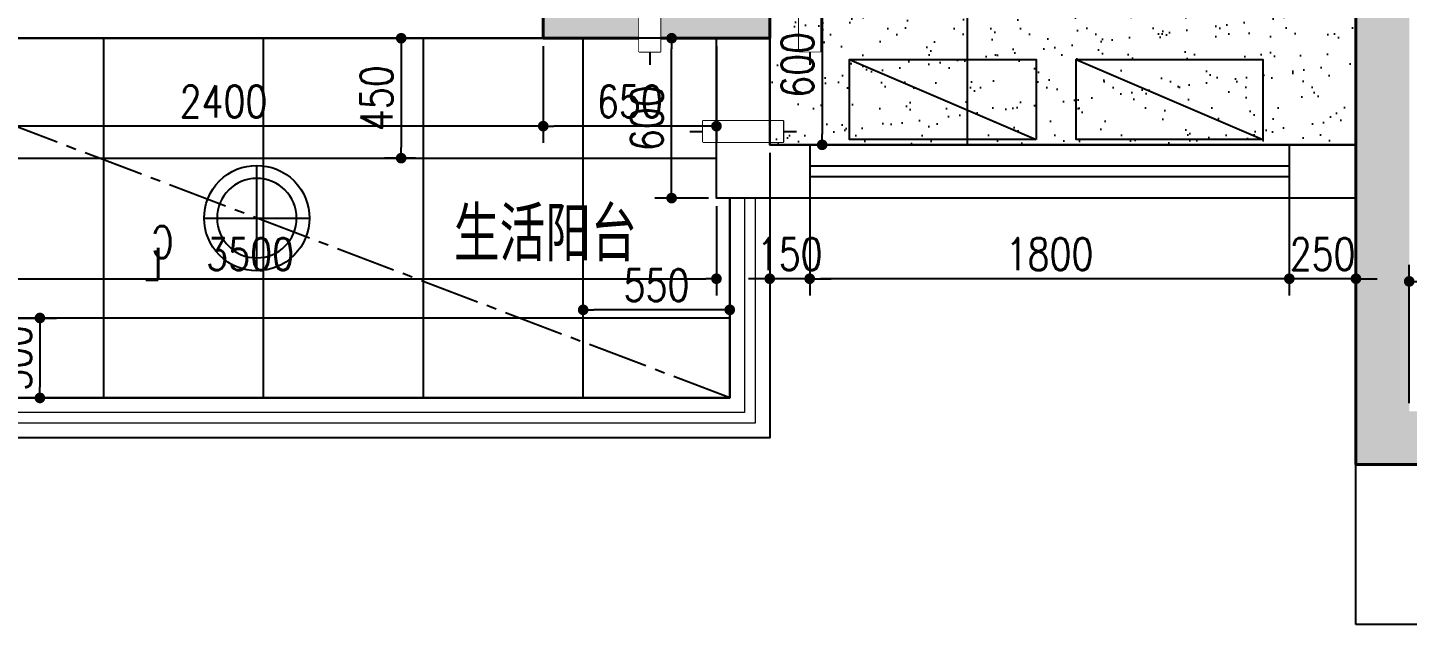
# Model space of a CAD drawing. Header units: inches. Extents: x -2597087 to 134135, y -662679 to 20000.
# Drawn here: x 9033 to 14211, y -42102 to -39862 of the extents above; entities that cross this region are included whole.
import ezdxf

# ---------------------------------------------------------------- set-up
doc = ezdxf.new("R2010")
doc.units = ezdxf.units.IN
doc.header["$LTSCALE"] = 100
doc.header["$MEASUREMENT"] = 0
doc.linetypes.add('CENTER2', pattern=[1.125, 0.75, -0.125, 0.125, -0.125])
doc.linetypes.add('DASH', pattern=[0.35, 0.25, -0.1])
doc.layers.get('0').update_dxf_attribs({"linetype": 'CONTINUOUS'})
doc.layers.get('Defpoints').update_dxf_attribs({"linetype": 'CONTINUOUS'})
for name, color, linetype in [('AIR', 252, 'DASH'), ('air-out', 193, 'CONTINUOUS'), ('DOOR', 4, 'CONTINUOUS'), ('floor', 8, 'CONTINUOUS'), ('PUB_HATCH', 8, 'CONTINUOUS'), ('RC', 1, 'CONTINUOUS'), ('Rc-L-dim', 4, 'CONTINUOUS'), ('RC-LIGHT', 1, 'CONTINUOUS'), ('WALL', 7, 'CONTINUOUS'), ('wall-dim', 3, 'CONTINUOUS'), ('WINDOW', 4, 'CONTINUOUS'), ('天花开线', 4, 'CONTINUOUS'), ('空调', 8, 'CONTINUOUS')]:
    doc.layers.add(name, color=color, linetype=linetype)
for name, color, linetype, lineweight in [('COLUMN', 30, 'CONTINUOUS', 40), ('PUB_TEXT', 2, 'CONTINUOUS', 0), ('平地共', 1, 'CONTINUOUS', 0)]:
    doc.layers.add(name, color=color, linetype=linetype, lineweight=lineweight)
doc.styles.add('st', font='', dxfattribs={"width": 0.7})
doc.styles.get("Standard").update_dxf_attribs({"font": 'txt.shx', "width": 0.8, "bigfont": 'GBCBIG.shx'})
doc.styles.get('st').set_extended_font_data('SimSun')
doc.dimstyles.new('50', dxfattribs={"dimscale": 50, "dimtxt": 2.4, "dimasz": 0.8, "dimexe": 1.25, "dimexo": 0.6, "dimgap": 0.65, "dimtad": 1, "dimdec": 0, "dimdsep": 46, "dimtxsty": 'Standard', "dimblk1": 'DOT', "dimblk2": 'DOT', "dimsah": 1, "dimcen": 2.5, "dimclrd": 3, "dimclre": 3, "dimclrt": 3, "dimadec": 0, "dimazin": 0, "dimtfac": 1, "dimtdec": 0, "dimtix": 1, "dimtmove": 2, "dimatfit": 0, "dimldrblk": 'DOT', "dimfxl": 5, "dimfxlon": 1, "dimarcsym": 0})

# ---------------------------------------------------------------- blocks, each defined once
blk = doc.blocks.new('9#BZCcolumn')
at = {"layer": 'PUB_HATCH'}
for points in [[(256434.7, -29390.9), (256434.7, -31040.9), (257284.7, -31040.9), (257284.7, -30840.9), (256634.7, -30840.9), (256634.7, -29390.9)], [(254234.7, -30840.9), (254034.7, -30840.9), (254034.7, -32440.9), (253634.7, -32440.9), (253634.7, -32640.9), (254234.7, -32640.9)]]:
    blk.add_hatch(color=256, dxfattribs=at).paths.add_polyline_path(points)
at = {"layer": 'COLUMN'}
for p, q in [((256434.7, -29390.9), (256434.7, -31040.9)), ((254234.7, -32640.9), (254234.7, -30840.9)), ((257284.7, -31040.9), (257284.7, -30840.9)), ((256434.7, -31040.9), (257284.7, -31040.9)), ((253634.7, -32640.9), (254234.7, -32640.9))]:
    blk.add_line(p, q, dxfattribs=at)
blk = doc.blocks.new('KL-TY')
at = {"layer": '空调', "ltscale": 100}
blk.add_lwpolyline([(90, 75), (90, -275), (90, -325)], dxfattribs=at)
blk.add_lwpolyline([(50, 25), (130, 25), (130, -275), (50, -275)], close=True, dxfattribs=at)
at = {"ltscale": 100}
blk.add_wipeout([(50, 25), (130, 25), (130, -275), (50, -275)], dxfattribs=at).dxf.layer = '空调'
blk = doc.blocks.new('k1')
at = {"ltscale": 500}
blk.add_line((700, 300), (0, 0), dxfattribs=at)
blk.add_lwpolyline([(0, 0), (700, 0), (700, 300), (0, 300)], close=True, dxfattribs=at)
blk = doc.blocks.new('rtukk')
at = {"layer": 'RC-LIGHT', "color": 8}
for p, q in [((15875, 5749.9), (15875, 6049.9)), ((16025, 5899.9), (15725, 5899.9))]:
    blk.add_line(p, q, dxfattribs=at)
blk.add_circle((15875, 5899.9), 113.3, dxfattribs=at)
at = {"layer": 'RC-LIGHT', "extrusion": (0, 0, -1)}
blk.add_ellipse((15875, 5899.9), major_axis=(-106.1, 106.1), ratio=1, dxfattribs=at)
blk = doc.blocks.new('CENTERLINE')
at = {"layer": '天花开线', "width": 0.75}
for s, p in [('C', (-14.5, 42.2)), ('L', (20.1, -26.1))]:
    blk.add_text(s, height=100, dxfattribs=at).set_placement(p)
blk = doc.blocks.new('_Dot')
at = {"color": 0, "linetype": 'ByBlock', "lineweight": -2}
blk.add_line((-0.5, 0), (-1, 0), dxfattribs=at)
at = {"color": 0, "linetype": 'ByBlock', "const_width": 0.5}
blk.add_lwpolyline([(-0.25, 0, 1), (0.25, 0, 1)], format="xyb", close=True, dxfattribs=at)
blk = doc.blocks.new('*D1278')
at = {"layer": 'Defpoints', "color": 0, "transparency": 16777216}
for p in [(11617.9, -40502.1), (11617.9, -40804.7), (8117.9, -40902.1)]:
    blk.add_point(p, dxfattribs=at)
at = {"layer": 'wall-dim', "color": 3, "lineweight": -2, "transparency": 16777216}
for p, q in [((11617.9, -40532.1), (11617.9, -40867.2)), ((8117.9, -40872.1), (8117.9, -40742.2)), ((8157.9, -40804.7), (11577.9, -40804.7))]:
    blk.add_line(p, q, dxfattribs=at)
at = {"layer": 'wall-dim', "color": 3, "lineweight": -2, "transparency": 16777216, "xscale": 40, "yscale": 40, "zscale": 40, "rotation": 180}
blk.add_blockref('_Dot', (8117.9, -40804.7), dxfattribs=at)
at = {"layer": 'wall-dim', "color": 3, "lineweight": -2, "transparency": 16777216, "xscale": 40, "yscale": 40, "zscale": 40}
blk.add_blockref('_Dot', (11617.9, -40804.7), dxfattribs=at)
at = {"layer": 'wall-dim', "color": 3, "transparency": 16777216, "insert": (9867.9, -40712.2), "char_height": 120, "attachment_point": 5}
blk.add_mtext('3500', dxfattribs=at)
blk = doc.blocks.new('*D1279')
at = {"layer": 'Defpoints', "color": 0, "transparency": 16777216}
for p in [(10967.9, -39902.1), (11617.9, -39902.1), (10967.9, -40232)]:
    blk.add_point(p, dxfattribs=at)
at = {"layer": 'wall-dim', "color": 3, "lineweight": -2, "transparency": 16777216}
for p, q in [((10967.9, -39932.1), (10967.9, -40294.5)), ((11617.9, -39932.1), (11617.9, -40294.5)), ((11577.9, -40232), (11007.9, -40232))]:
    blk.add_line(p, q, dxfattribs=at)
at = {"layer": 'wall-dim', "color": 3, "lineweight": -2, "transparency": 16777216, "xscale": 40, "yscale": 40, "zscale": 40, "rotation": 180}
blk.add_blockref('_Dot', (10967.9, -40232), dxfattribs=at)
at = {"layer": 'wall-dim', "color": 3, "lineweight": -2, "transparency": 16777216, "xscale": 40, "yscale": 40, "zscale": 40}
blk.add_blockref('_Dot', (11617.9, -40232), dxfattribs=at)
at = {"layer": 'wall-dim', "color": 3, "transparency": 16777216, "insert": (11292.9, -40139.5), "char_height": 120, "attachment_point": 5}
blk.add_mtext('650', dxfattribs=at)
blk = doc.blocks.new('*D1280')
at = {"layer": 'Defpoints', "color": 0, "transparency": 16777216}
for p in [(8567.9, -39902.1), (10967.9, -39902.1), (8567.9, -40232)]:
    blk.add_point(p, dxfattribs=at)
at = {"layer": 'wall-dim', "color": 3, "lineweight": -2, "transparency": 16777216}
for p, q in [((8567.9, -39932.1), (8567.9, -40294.5)), ((10967.9, -39932.1), (10967.9, -40294.5)), ((10927.9, -40232), (8607.9, -40232))]:
    blk.add_line(p, q, dxfattribs=at)
at = {"layer": 'wall-dim', "color": 3, "lineweight": -2, "transparency": 16777216, "xscale": 40, "yscale": 40, "zscale": 40, "rotation": 180}
blk.add_blockref('_Dot', (8567.9, -40232), dxfattribs=at)
at = {"layer": 'wall-dim', "color": 3, "lineweight": -2, "transparency": 16777216, "xscale": 40, "yscale": 40, "zscale": 40}
blk.add_blockref('_Dot', (10967.9, -40232), dxfattribs=at)
at = {"layer": 'wall-dim', "color": 3, "transparency": 16777216, "insert": (9767.9, -40139.5), "char_height": 120, "attachment_point": 5}
blk.add_mtext('2400', dxfattribs=at)
blk = doc.blocks.new('*D1282')
at = {"layer": 'Defpoints', "color": 0, "transparency": 16777216}
for p in [(11449.7, -39902.1), (11617.9, -39902.1), (11617.9, -40502.1)]:
    blk.add_point(p, dxfattribs=at)
at = {"layer": 'wall-dim', "color": 3, "lineweight": -2, "transparency": 16777216}
for p, q in [((11587.9, -39902.1), (11387.2, -39902.1)), ((11449.7, -40462.1), (11449.7, -39942.1)), ((11587.9, -40502.1), (11387.2, -40502.1))]:
    blk.add_line(p, q, dxfattribs=at)
at = {"layer": 'wall-dim', "color": 3, "lineweight": -2, "transparency": 16777216, "xscale": 40, "yscale": 40, "zscale": 40}
for p, rotation in [((11449.7, -39902.1), 90), ((11449.7, -40502.1), 270)]:
    blk.add_blockref('_Dot', p, dxfattribs=dict(at, rotation=rotation))
at = {"layer": 'wall-dim', "color": 3, "transparency": 16777216, "insert": (11357.2, -40202.1), "char_height": 120, "attachment_point": 5, "rotation": 90}
blk.add_mtext('600', dxfattribs=at)
blk = doc.blocks.new('*D1326')
at = {"layer": 'Defpoints', "color": 0, "transparency": 16777216}
for p in [(11817.9, -39702.1), (11817.9, -40302.1), (12014.7, -40302.1)]:
    blk.add_point(p, dxfattribs=at)
at = {"layer": 'wall-dim', "color": 3, "lineweight": -2, "transparency": 16777216}
for p, q in [((11847.9, -39702.1), (12077.2, -39702.1)), ((12014.7, -39742.1), (12014.7, -40262.1)), ((11847.9, -40302.1), (12077.2, -40302.1))]:
    blk.add_line(p, q, dxfattribs=at)
at = {"layer": 'wall-dim', "color": 3, "lineweight": -2, "transparency": 16777216, "xscale": 40, "yscale": 40, "zscale": 40}
for p, rotation in [((12014.7, -39702.1), 90), ((12014.7, -40302.1), 270)]:
    blk.add_blockref('_Dot', p, dxfattribs=dict(at, rotation=rotation))
at = {"layer": 'wall-dim', "color": 3, "transparency": 16777216, "insert": (11922.2, -40002.1), "char_height": 120, "attachment_point": 5, "rotation": 90}
blk.add_mtext('600', dxfattribs=at)
blk = doc.blocks.new('*D1329')
at = {"layer": 'Defpoints', "color": 0, "transparency": 16777216}
for p in [(13767.9, -40302.1), (14017.9, -40302.1), (13767.9, -40804.7)]:
    blk.add_point(p, dxfattribs=at)
at = {"layer": 'wall-dim', "color": 3, "lineweight": -2, "transparency": 16777216}
for p, q in [((13767.9, -40332.1), (13767.9, -40867.2)), ((14017.9, -40332.1), (14017.9, -40867.2)), ((13727.9, -40804.7), (13687.9, -40804.7)), ((14017.9, -40804.7), (13767.9, -40804.7)), ((14057.9, -40804.7), (14097.9, -40804.7))]:
    blk.add_line(p, q, dxfattribs=at)
at = {"layer": 'wall-dim', "color": 3, "lineweight": -2, "transparency": 16777216, "xscale": 40, "yscale": 40, "zscale": 40}
blk.add_blockref('_Dot', (13767.9, -40804.7), dxfattribs=at)
at = {"layer": 'wall-dim', "color": 3, "lineweight": -2, "transparency": 16777216, "xscale": 40, "yscale": 40, "zscale": 40, "rotation": 180}
blk.add_blockref('_Dot', (14017.9, -40804.7), dxfattribs=at)
at = {"layer": 'wall-dim', "color": 3, "transparency": 16777216, "insert": (13892.9, -40712.2), "char_height": 120, "attachment_point": 5}
blk.add_mtext('250', dxfattribs=at)
blk = doc.blocks.new('*D1330')
at = {"layer": 'Defpoints', "color": 0, "transparency": 16777216}
for p in [(11967.9, -40302.1), (13767.9, -40302.1), (11967.9, -40804.7)]:
    blk.add_point(p, dxfattribs=at)
at = {"layer": 'wall-dim', "color": 3, "lineweight": -2, "transparency": 16777216}
for p, q in [((11967.9, -40332.1), (11967.9, -40867.2)), ((13767.9, -40332.1), (13767.9, -40867.2)), ((13727.9, -40804.7), (12007.9, -40804.7))]:
    blk.add_line(p, q, dxfattribs=at)
at = {"layer": 'wall-dim', "color": 3, "lineweight": -2, "transparency": 16777216, "xscale": 40, "yscale": 40, "zscale": 40, "rotation": 180}
blk.add_blockref('_Dot', (11967.9, -40804.7), dxfattribs=at)
at = {"layer": 'wall-dim', "color": 3, "lineweight": -2, "transparency": 16777216, "xscale": 40, "yscale": 40, "zscale": 40}
blk.add_blockref('_Dot', (13767.9, -40804.7), dxfattribs=at)
at = {"layer": 'wall-dim', "color": 3, "transparency": 16777216, "insert": (12867.9, -40712.2), "char_height": 120, "attachment_point": 5}
blk.add_mtext('1800', dxfattribs=at)
blk = doc.blocks.new('*D1331')
at = {"layer": 'Defpoints', "color": 0, "transparency": 16777216}
for p in [(11817.9, -40302.1), (11967.9, -40302.1), (11817.9, -40804.7)]:
    blk.add_point(p, dxfattribs=at)
at = {"layer": 'wall-dim', "color": 3, "lineweight": -2, "transparency": 16777216}
for p, q in [((11817.9, -40332.1), (11817.9, -40867.2)), ((11967.9, -40332.1), (11967.9, -40867.2)), ((11777.9, -40804.7), (11737.9, -40804.7)), ((11967.9, -40804.7), (11817.9, -40804.7)), ((12007.9, -40804.7), (12047.9, -40804.7))]:
    blk.add_line(p, q, dxfattribs=at)
at = {"layer": 'wall-dim', "color": 3, "lineweight": -2, "transparency": 16777216, "xscale": 40, "yscale": 40, "zscale": 40}
blk.add_blockref('_Dot', (11817.9, -40804.7), dxfattribs=at)
at = {"layer": 'wall-dim', "color": 3, "lineweight": -2, "transparency": 16777216, "xscale": 40, "yscale": 40, "zscale": 40, "rotation": 180}
blk.add_blockref('_Dot', (11967.9, -40804.7), dxfattribs=at)
at = {"layer": 'wall-dim', "color": 3, "transparency": 16777216, "insert": (11892.9, -40712.2), "char_height": 120, "attachment_point": 5}
blk.add_mtext('150', dxfattribs=at)
blk = doc.blocks.new('*D1332')
at = {"layer": 'Defpoints', "color": 0, "transparency": 16777216}
for p in [(14617.9, -40814.7), (14217.9, -41302.1), (14617.9, -41302.1)]:
    blk.add_point(p, dxfattribs=at)
at = {"layer": 'wall-dim', "color": 3, "lineweight": -2, "transparency": 16777216}
for p, q in [((14217.9, -41272.1), (14217.9, -40752.2)), ((14617.9, -41272.1), (14617.9, -40752.2)), ((14257.9, -40814.7), (14577.9, -40814.7))]:
    blk.add_line(p, q, dxfattribs=at)
at = {"layer": 'wall-dim', "color": 3, "lineweight": -2, "transparency": 16777216, "xscale": 40, "yscale": 40, "zscale": 40, "rotation": 180}
blk.add_blockref('_Dot', (14217.9, -40814.7), dxfattribs=at)
at = {"layer": 'wall-dim', "color": 3, "lineweight": -2, "transparency": 16777216, "xscale": 40, "yscale": 40, "zscale": 40}
blk.add_blockref('_Dot', (14617.9, -40814.7), dxfattribs=at)
at = {"layer": 'wall-dim', "color": 3, "transparency": 16777216, "insert": (14417.9, -40722.2), "char_height": 120, "attachment_point": 5}
blk.add_mtext('400', dxfattribs=at)
blk = doc.blocks.new('*D1371')
at = {"layer": 'Defpoints', "color": 0, "transparency": 16777216}
for p in [(8717.9, -40952.1), (8717.9, -41252.1), (9079, -41252.1)]:
    blk.add_point(p, dxfattribs=at)
at = {"layer": 'floor', "color": 3, "lineweight": -2, "transparency": 16777216}
for p, q in [((8829, -40952.1), (9141.5, -40952.1)), ((9079, -40992.1), (9079, -41212.1)), ((8829, -41252.1), (9141.5, -41252.1))]:
    blk.add_line(p, q, dxfattribs=at)
at = {"layer": 'floor', "color": 3, "lineweight": -2, "transparency": 16777216, "xscale": 40, "yscale": 40, "zscale": 40}
for p, rotation in [((9079, -40952.1), 90), ((9079, -41252.1), 270)]:
    blk.add_blockref('_Dot', p, dxfattribs=dict(at, rotation=rotation))
at = {"layer": 'floor', "color": 3, "transparency": 16777216, "insert": (8986.5, -41102.1), "char_height": 120, "attachment_point": 5, "rotation": 90}
blk.add_mtext('300', dxfattribs=at)
blk = doc.blocks.new('*D1372')
at = {"layer": 'Defpoints', "color": 0, "transparency": 16777216}
for p in [(11117.9, -40921.4), (11117.9, -41102.1), (11667.9, -41102.1)]:
    blk.add_point(p, dxfattribs=at)
at = {"layer": 'floor', "color": 3, "lineweight": -2, "transparency": 16777216}
for p, q in [((11117.9, -41072.1), (11117.9, -40858.9)), ((11667.9, -41072.1), (11667.9, -40858.9)), ((11627.9, -40921.4), (11157.9, -40921.4))]:
    blk.add_line(p, q, dxfattribs=at)
at = {"layer": 'floor', "color": 3, "lineweight": -2, "transparency": 16777216, "xscale": 40, "yscale": 40, "zscale": 40, "rotation": 180}
blk.add_blockref('_Dot', (11117.9, -40921.4), dxfattribs=at)
at = {"layer": 'floor', "color": 3, "lineweight": -2, "transparency": 16777216, "xscale": 40, "yscale": 40, "zscale": 40}
blk.add_blockref('_Dot', (11667.9, -40921.4), dxfattribs=at)
at = {"layer": 'floor', "color": 3, "transparency": 16777216, "insert": (11392.9, -40828.9), "char_height": 120, "attachment_point": 5}
blk.add_mtext('550', dxfattribs=at)
blk = doc.blocks.new('*D1576')
at = {"layer": 'Defpoints', "color": 0, "ltscale": 5, "transparency": 16777216}
for p in [(10517.9, -39902.1), (10434.8, -40352.1), (10517.9, -40352.1)]:
    blk.add_point(p, dxfattribs=at)
at = {"layer": 'floor', "color": 3, "lineweight": -2, "ltscale": 5, "transparency": 16777216}
for p, q in [((10487.9, -39902.1), (10372.3, -39902.1)), ((10434.8, -39942.1), (10434.8, -40312.1)), ((10487.9, -40352.1), (10372.3, -40352.1))]:
    blk.add_line(p, q, dxfattribs=at)
at = {"layer": 'floor', "color": 3, "lineweight": -2, "ltscale": 5, "transparency": 16777216, "xscale": 40, "yscale": 40, "zscale": 40}
for p, rotation in [((10434.8, -39902.1), 90), ((10434.8, -40352.1), 270)]:
    blk.add_blockref('_Dot', p, dxfattribs=dict(at, rotation=rotation))
at = {"layer": 'floor', "color": 3, "ltscale": 5, "transparency": 16777216, "insert": (10342.3, -40127.1), "char_height": 120, "attachment_point": 5, "rotation": 90}
blk.add_mtext('450', dxfattribs=at)

msp = doc.modelspace()

# ---------------------------------------------------------------- linework, layer by layer
at = {"layer": 'DOOR'}
msp.add_line((10967.895, -39902.103), (8567.895, -39902.103), dxfattribs=at)
at = {"layer": 'floor', "ltscale": 5}
msp.add_lwpolyline([(12559.471, -39702.103), (12559.471, -40302.103)], dxfattribs=at)
at = {"layer": 'floor', "color": 1}
msp.add_lwpolyline([(10967.895, -39762.103), (8567.895, -39762.103), (8567.895, -39902.103), (10967.895, -39902.103)], close=True, dxfattribs=at)
at = {"layer": 'floor'}
msp.add_lwpolyline([(8117.895, -39902.103), (8117.895, -41252.103), (11667.895, -41252.103), (11667.895, -40502.103), (11617.895, -40502.103), (11617.895, -39902.103)], close=True, dxfattribs=at)
at = {"layer": 'RC', "ltscale": 5}
msp.add_lwpolyline([(8567.895, -39702.103), (10967.895, -39702.103), (10967.895, -39902.103), (8567.895, -39902.103)], close=True, dxfattribs=at)
at = {"layer": 'WALL'}
for p, q in [((10967.895, -39902.103), (10967.895, -39702.103)), ((11817.895, -39702.103), (11817.895, -39902.103)), ((14017.895, -39902.103), (14017.895, -39702.103)), ((14017.895, -40302.103), (14017.895, -39902.103)), ((11967.895, -40302.103), (11967.895, -40502.103)), ((14017.895, -40302.103), (13767.895, -40302.103)), ((13767.895, -40302.103), (13767.895, -40502.103)), ((11967.895, -40502.103), (11617.895, -40502.103)), ((14017.895, -40502.103), (13767.895, -40502.103)), ((14017.895, -41402.103), (14017.895, -40502.103)), ((14017.895, -42102.103), (14017.895, -41402.103)), ((14617.895, -42102.103), (14017.895, -42102.103))]:
    msp.add_line(p, q, dxfattribs=at)
at = {"layer": 'WINDOW'}
for p, q in [((13767.895, -40302.103), (11967.895, -40302.103)), ((13767.895, -40382.103), (11967.895, -40382.103)), ((13767.895, -40422.103), (11967.895, -40422.103)), ((13767.895, -40502.103), (11967.895, -40502.103))]:
    msp.add_line(p, q, dxfattribs=at)
for points in [[(11817.895, -40502.103), (11817.895, -41402.103), (8117.895, -41402.103)], [(11667.895, -40502.103), (11667.895, -41252.103), (8117.895, -41252.103)]]:
    msp.add_lwpolyline(points, dxfattribs=at)
at = {"layer": '平地共'}
for points in [[(11762.895, -40502.103), (11762.895, -41347.103), (8117.895, -41347.103)], [(11722.895, -40502.103), (11722.895, -41307.103), (8117.895, -41307.103)]]:
    msp.add_lwpolyline(points, dxfattribs=at)

# ---------------------------------------------------------------- block references
at = {"layer": 'air-out', "xscale": -1}
for p in [(12817.895, -40282.103), (13667.895, -40282.103)]:
    msp.add_blockref('k1', p, dxfattribs=at)
at = {"layer": 'COLUMN', "xscale": -1}
msp.add_blockref('9#BZCcolumn', (268252.61, -8861.246), dxfattribs=at)
at = {"layer": 'Rc-L-dim', "linetype": 'CENTER2', "xscale": -1.199999999982638, "yscale": 1.199999999982638, "zscale": 1.199999999982638, "rotation": 2.343656604786304e-05}
msp.add_blockref('CENTERLINE', (9562.144, -40777.924), dxfattribs=at)
at = {"layer": 'RC-LIGHT', "xscale": -1.316666666666667, "yscale": 1.316666666666667, "zscale": 1.316666666666667}
msp.add_blockref('rtukk', (30794.979, -48345.262), dxfattribs=at)

# ---------------------------------------------------------------- texts
at = {"layer": 'PUB_TEXT', "linetype": 'ByBlock', "style": 'st', "width": 0.7}
msp.add_text('生活阳台', height=180, dxfattribs=at).set_placement((10631.941, -40720.4))

# ---------------------------------------------------------------- dimensions: what is measured, and where the dimension line sits
at = {"layer": 'floor', "ltscale": 5}
dim = msp.add_linear_dim(base=(10434.776, -40352.108), p1=(10517.895, -39902.103), p2=(10517.895, -40352.108), angle=90, dimstyle='50', override={"dimfxl": 4, "dimarcsym": 2}, dxfattribs=at)
dim.commit()
dim.dimension.update_dxf_attribs({"geometry": '*D1576', "text_midpoint": (10342.276, -40127.106)})
at = {"layer": 'floor'}
for base, p1, p2, angle, picture, middle in [((11117.895, -40921.378), (11667.895, -41102.103), (11117.895, -41102.103), 180, '*D1372', (11392.895, -40828.878)), ((9079.001, -41252.103), (8717.895, -40952.108), (8717.895, -41252.103), 90, '*D1371', (8986.501, -41102.106))]:
    dim = msp.add_linear_dim(base=base, p1=p1, p2=p2, angle=angle, dimstyle='50', override={"dimarcsym": 2}, dxfattribs=at)
    dim.commit()
    dim.dimension.update_dxf_attribs({"geometry": picture, "text_midpoint": middle})
at = {"layer": 'wall-dim'}
for base, p1, p2, picture, middle in [((8567.895, -40231.955), (10967.895, -39902.103), (8567.895, -39902.103), '*D1280', (9767.895, -40139.455)), ((11967.895, -40804.732), (13767.895, -40302.103), (11967.895, -40302.103), '*D1330', (12867.895, -40712.232)), ((13767.895, -40804.732), (14017.895, -40302.103), (13767.895, -40302.103), '*D1329', (13892.895, -40712.232)), ((11617.895, -40804.732), (8117.895, -40902.103), (11617.895, -40502.103), '*D1278', (9867.895, -40712.232)), ((14617.895, -40814.732), (14217.895, -41302.103), (14617.895, -41302.103), '*D1332', (14417.895, -40722.232))]:
    dim = msp.add_linear_dim(base=base, p1=p1, p2=p2, angle=180, dimstyle='50', override={"dimfxl": 250, "dimarcsym": 2}, dxfattribs=at)
    dim.commit()
    dim.dimension.update_dxf_attribs({"geometry": picture, "text_midpoint": middle})

# ---------------------------------------------------------------- next in the draw order: block references
at = {"layer": 'AIR', "extrusion": (0, 0, -1), "zscale": -1}
msp.add_blockref('KL-TY', (-11457.895, -39677.103), dxfattribs=at)
at = {"layer": 'AIR', "extrusion": (0, 0, -1), "xscale": -1, "zscale": -1}
msp.add_blockref('KL-TY', (-11877.895, -39677.103), dxfattribs=at)
at = {"layer": 'AIR', "extrusion": (0, 0, -1), "xscale": -1, "zscale": -1, "rotation": 270}
msp.add_blockref('KL-TY', (-11592.895, -40342.103), dxfattribs=at)

# ---------------------------------------------------------------- next in the draw order: hatches: boundary and pattern name
at = {"layer": 'floor'}
h = msp.add_hatch(dxfattribs=at)
h.set_pattern_fill('AR-SAND', color=8, scale=80)
h.paths.add_polyline_path([(14017.895, -39702.103), (11817.895, -39702.103), (11817.895, -40302.103), (14017.895, -40302.103)])
h = msp.add_hatch(dxfattribs=at)
h.set_pattern_fill('_USER', color=256, scale=600, double=1, pattern_type=0)
h.set_pattern_definition([(0, (8117.9, -39752.1), (0, 600), []), (90, (8117.9, -39752.1), (-600, 4e-14), [])])
h.paths.add_polyline_path([(8117.895, -39902.103), (8117.895, -41252.103), (11667.895, -41252.103), (11667.895, -40352.108), (11617.895, -40352.108), (11617.895, -39902.103)])

# ---------------------------------------------------------------- next in the draw order: linework, layer by layer
msp.add_lwpolyline([(14017.895, -39702.103), (11817.895, -39702.103), (11817.895, -40302.103), (14017.895, -40302.103)], close=True, dxfattribs=at)
at = {"layer": 'WALL'}
for p, q in [((11617.895, -39902.103), (10967.895, -39902.103)), ((11617.895, -40502.103), (11617.895, -39902.103)), ((11817.895, -40302.103), (11817.895, -39902.103)), ((11967.895, -40302.103), (11817.895, -40302.103))]:
    msp.add_line(p, q, dxfattribs=at)
at = {"layer": '天花开线', "linetype": 'CENTER2', "ltscale": 3}
msp.add_line((11667.895, -41252.103), (8117.895, -39902.103), dxfattribs=at)

# ---------------------------------------------------------------- next in the draw order: dimensions: what is measured, and where the dimension line sits
at = {"layer": 'wall-dim'}
for base, p1, p2, angle, picture, middle in [((12014.726, -40302.103), (11817.895, -39702.103), (11817.895, -40302.103), 90, '*D1326', (11922.226, -40002.103)), ((10967.895, -40231.955), (11617.895, -39902.103), (10967.895, -39902.103), 180, '*D1279', (11292.895, -40139.455)), ((11449.733, -39902.103), (11617.895, -40502.103), (11617.895, -39902.103), 90, '*D1282', (11357.233, -40202.103)), ((11817.895, -40804.732), (11967.895, -40302.103), (11817.895, -40302.103), 180, '*D1331', (11892.895, -40712.232))]:
    dim = msp.add_linear_dim(base=base, p1=p1, p2=p2, angle=angle, dimstyle='50', override={"dimfxl": 250, "dimarcsym": 2}, dxfattribs=at)
    dim.commit()
    dim.dimension.update_dxf_attribs({"geometry": picture, "text_midpoint": middle})

doc.saveas('drawing.dxf')
